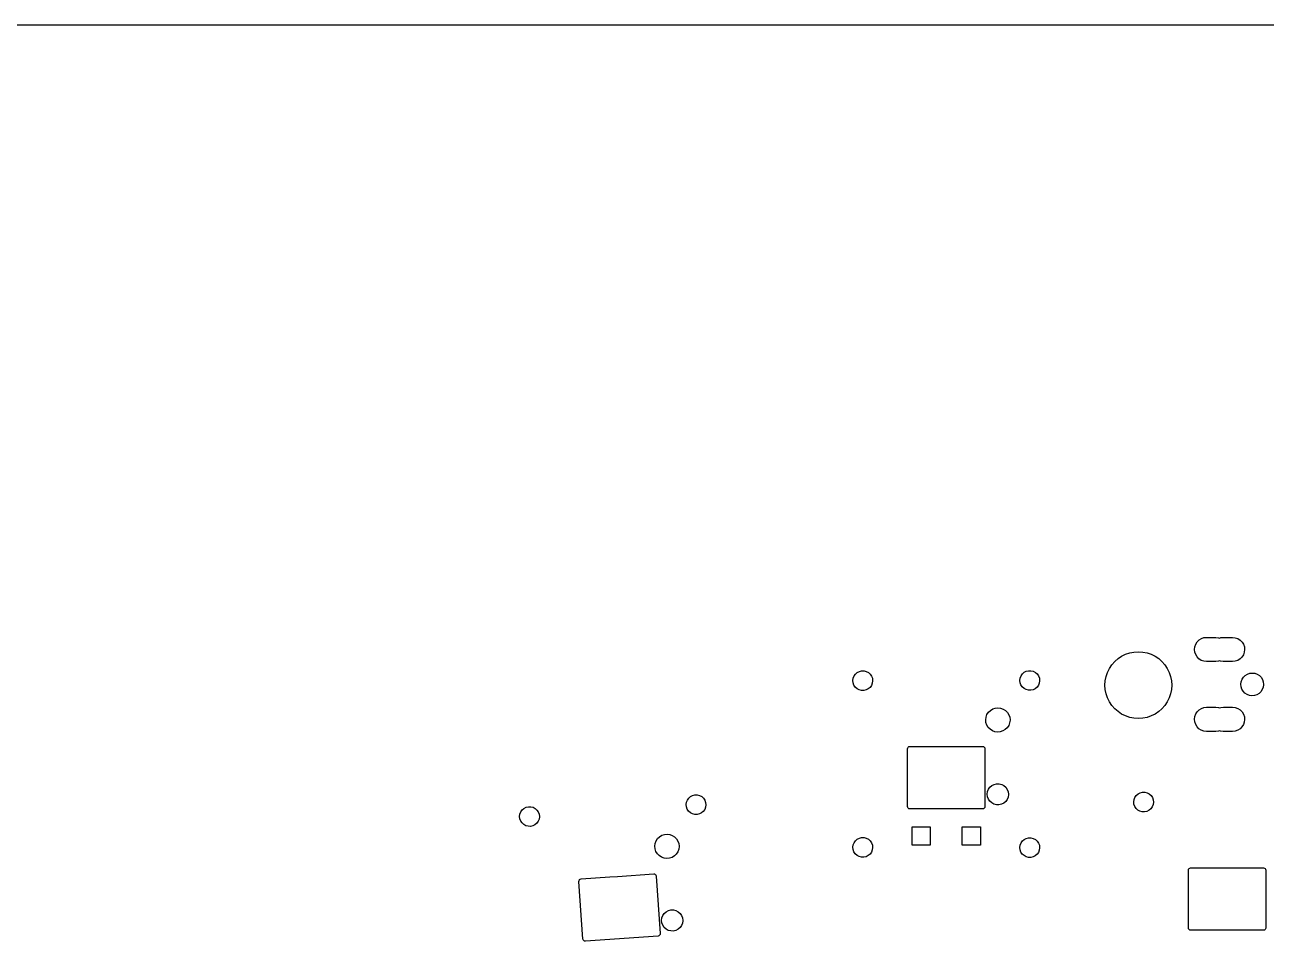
# Model space of a CAD drawing. Header units: inches. Extents: x 8 to 357, y -3 to 972.
# Drawn here: x 110.4 to 192.2, y 911.3 to 971.7 of the extents above; entities that cross this region are included whole.
import ezdxf

# ---------------------------------------------------------------- set-up
doc = ezdxf.new("R2010")
doc.units = ezdxf.units.IN
doc.header["$MEASUREMENT"] = 0
doc.layers.get('0').update_dxf_attribs({"color": 1})
doc.layers.add('BLACK', color=7, linetype='Continuous')

msp = doc.modelspace()

# ---------------------------------------------------------------- linework, layer by layer
at = {"linetype": 'Continuous'}
msp.add_line((36.348, 971.7), (356.542, 971.7), dxfattribs=at)
at = {"layer": 'BLACK', "linetype": 'Continuous'}
for p, q in [((187.469, 930.547), (187.491, 930.724)), ((187.491, 930.724), (187.55, 930.892)), ((187.55, 930.892), (187.646, 931.042)), ((187.646, 931.042), (187.772, 931.168)), ((187.772, 931.168), (187.924, 931.263)), ((187.924, 931.263), (188.092, 931.321)), ((188.092, 931.321), (188.269, 931.341)), ((188.269, 931.341), (188.869, 931.341)), ((188.869, 931.341), (188.881, 931.341)), ((188.881, 931.341), (189.057, 931.319)), ((189.057, 931.319), (189.12, 931.296)), ((189.12, 931.296), (189.192, 931.321)), ((189.192, 931.321), (189.369, 931.341)), ((189.369, 931.341), (189.969, 931.341)), ((189.969, 931.341), (189.981, 931.341)), ((189.981, 931.341), (190.157, 931.319)), ((190.157, 931.319), (190.325, 931.258)), ((190.325, 931.258), (190.475, 931.161)), ((190.475, 931.161), (190.6, 931.034)), ((190.6, 931.034), (190.693, 930.882)), ((190.693, 930.882), (190.751, 930.713)), ((190.751, 930.713), (190.769, 930.536)), ((182.214, 929.747), (182.43, 929.937)), ((182.43, 929.937), (182.669, 930.096)), ((182.669, 930.096), (182.927, 930.224)), ((182.927, 930.224), (183.2, 930.316)), ((183.2, 930.316), (183.482, 930.372)), ((183.482, 930.372), (183.769, 930.391)), ((183.769, 930.391), (184.057, 930.372)), ((184.057, 930.372), (184.339, 930.316)), ((184.339, 930.316), (184.611, 930.224)), ((184.611, 930.224), (184.869, 930.096)), ((184.869, 930.096), (185.109, 929.937)), ((185.109, 929.937), (185.325, 929.747)), ((187.488, 930.369), (187.469, 930.547)), ((187.546, 930.201), (187.488, 930.369)), ((187.639, 930.049), (187.546, 930.201)), ((187.764, 929.921), (187.639, 930.049)), ((187.914, 929.825), (187.764, 929.921)), ((188.081, 929.764), (187.914, 929.825)), ((190.315, 929.82), (190.147, 929.761)), ((190.466, 929.914), (190.315, 929.82)), ((190.593, 930.04), (190.466, 929.914)), ((190.688, 930.191), (190.593, 930.04)), ((190.748, 930.359), (190.688, 930.191)), ((190.769, 930.536), (190.748, 930.359)), ((165.131, 928.922), (165.249, 929.024)), ((165.249, 929.024), (165.388, 929.096)), ((165.388, 929.096), (165.54, 929.133)), ((165.54, 929.133), (165.696, 929.132)), ((165.696, 929.132), (165.847, 929.094)), ((165.847, 929.094), (165.985, 929.021)), ((165.985, 929.021), (166.102, 928.917)), ((176.131, 928.934), (176.249, 929.037)), ((176.249, 929.037), (176.388, 929.108)), ((176.388, 929.108), (176.54, 929.145)), ((176.54, 929.145), (176.696, 929.144)), ((176.696, 929.144), (176.847, 929.106)), ((176.847, 929.106), (176.985, 929.033)), ((176.985, 929.033), (177.102, 928.929)), ((181.644, 928.761), (181.737, 929.033)), ((181.737, 929.033), (181.864, 929.291)), ((181.864, 929.291), (182.024, 929.53)), ((182.024, 929.53), (182.214, 929.747)), ((185.325, 929.747), (185.515, 929.53)), ((185.515, 929.53), (185.675, 929.291)), ((185.675, 929.291), (185.802, 929.033)), ((185.802, 929.033), (185.894, 928.761)), ((188.258, 929.741), (188.081, 929.764)), ((188.269, 929.741), (188.258, 929.741)), ((188.869, 929.741), (188.269, 929.741)), ((189.047, 929.761), (188.869, 929.741)), ((189.119, 929.786), (189.047, 929.761)), ((189.181, 929.764), (189.119, 929.786)), ((189.358, 929.741), (189.181, 929.764)), ((189.369, 929.741), (189.358, 929.741)), ((189.969, 929.741), (189.369, 929.741)), ((190.147, 929.761), (189.969, 929.741)), ((191.108, 928.974), (191.275, 928.991)), ((191.275, 928.991), (191.441, 928.971)), ((164.964, 928.494), (164.985, 928.649)), ((164.982, 928.338), (164.964, 928.494)), ((165.035, 928.192), (164.982, 928.338)), ((164.985, 928.649), (165.042, 928.794)), ((165.122, 928.062), (165.035, 928.192)), ((165.042, 928.794), (165.131, 928.922)), ((166.184, 928.174), (166.093, 928.047)), ((166.102, 928.917), (166.19, 928.788)), ((166.242, 928.319), (166.184, 928.174)), ((166.19, 928.788), (166.246, 928.642)), ((166.264, 928.473), (166.242, 928.319)), ((166.246, 928.642), (166.264, 928.487)), ((166.264, 928.487), (166.264, 928.473)), ((175.964, 928.506), (175.985, 928.661)), ((175.982, 928.351), (175.964, 928.506)), ((176.035, 928.204), (175.982, 928.351)), ((175.985, 928.661), (176.042, 928.806)), ((176.122, 928.075), (176.035, 928.204)), ((176.042, 928.806), (176.131, 928.934)), ((177.184, 928.186), (177.093, 928.059)), ((177.102, 928.929), (177.19, 928.8)), ((177.242, 928.331), (177.184, 928.186)), ((177.19, 928.8), (177.246, 928.654)), ((177.264, 928.486), (177.242, 928.331)), ((177.246, 928.654), (177.264, 928.499)), ((177.264, 928.499), (177.264, 928.486)), ((181.569, 928.191), (181.588, 928.478)), ((181.588, 927.904), (181.569, 928.191)), ((181.588, 928.478), (181.644, 928.761)), ((185.894, 928.761), (185.951, 928.478)), ((185.951, 928.478), (185.969, 928.191)), ((185.969, 928.191), (185.951, 927.904)), ((190.519, 928.252), (190.54, 928.418)), ((190.536, 928.085), (190.519, 928.252)), ((190.54, 928.418), (190.598, 928.575)), ((190.598, 928.575), (190.688, 928.715)), ((190.688, 928.715), (190.808, 928.832)), ((190.808, 928.832), (190.95, 928.92)), ((190.95, 928.92), (191.108, 928.974)), ((191.441, 928.971), (191.598, 928.915)), ((191.598, 928.915), (191.739, 928.826)), ((191.739, 928.826), (191.857, 928.707)), ((191.857, 928.707), (191.946, 928.565)), ((191.946, 928.565), (192.001, 928.407)), ((192.019, 928.22), (191.996, 928.055)), ((192.001, 928.407), (192.019, 928.241)), ((192.019, 928.241), (192.019, 928.22)), ((165.238, 927.957), (165.122, 928.062)), ((165.375, 927.883), (165.238, 927.957)), ((165.526, 927.843), (165.375, 927.883)), ((165.682, 927.84), (165.526, 927.843)), ((165.835, 927.875), (165.682, 927.84)), ((165.974, 927.945), (165.835, 927.875)), ((166.093, 928.047), (165.974, 927.945)), ((176.238, 927.969), (176.122, 928.075)), ((176.375, 927.895), (176.238, 927.969)), ((176.526, 927.855), (176.375, 927.895)), ((176.682, 927.853), (176.526, 927.855)), ((176.835, 927.888), (176.682, 927.853)), ((176.974, 927.958), (176.835, 927.888)), ((177.093, 928.059), (176.974, 927.958)), ((181.644, 927.622), (181.588, 927.904)), ((181.737, 927.349), (181.644, 927.622)), ((181.864, 927.091), (181.737, 927.349)), ((185.802, 927.349), (185.675, 927.091)), ((185.894, 927.622), (185.802, 927.349)), ((185.951, 927.904), (185.894, 927.622)), ((190.589, 927.927), (190.536, 928.085)), ((190.675, 927.784), (190.589, 927.927)), ((190.791, 927.663), (190.675, 927.784)), ((190.931, 927.572), (190.791, 927.663)), ((191.088, 927.513), (190.931, 927.572)), ((191.254, 927.491), (191.088, 927.513)), ((191.42, 927.507), (191.254, 927.491)), ((191.579, 927.558), (191.42, 927.507)), ((191.723, 927.644), (191.579, 927.558)), ((191.844, 927.759), (191.723, 927.644)), ((191.936, 927.898), (191.844, 927.759)), ((191.996, 928.055), (191.936, 927.898)), ((173.894, 926.405), (174.022, 926.53)), ((174.022, 926.53), (174.174, 926.623)), ((174.174, 926.623), (174.343, 926.681)), ((174.343, 926.681), (174.52, 926.699)), ((174.52, 926.699), (174.697, 926.678)), ((174.697, 926.678), (174.865, 926.618)), ((174.865, 926.618), (175.016, 926.523)), ((182.024, 926.852), (181.864, 927.091)), ((182.214, 926.636), (182.024, 926.852)), ((182.43, 926.446), (182.214, 926.636)), ((185.325, 926.636), (185.109, 926.446)), ((185.515, 926.852), (185.325, 926.636)), ((185.675, 927.091), (185.515, 926.852)), ((187.646, 926.442), (187.772, 926.568)), ((187.772, 926.568), (187.924, 926.663)), ((187.924, 926.663), (188.092, 926.721)), ((188.092, 926.721), (188.269, 926.741)), ((188.269, 926.741), (188.869, 926.741)), ((188.869, 926.741), (188.881, 926.741)), ((188.881, 926.741), (189.057, 926.719)), ((189.057, 926.719), (189.12, 926.696)), ((189.12, 926.696), (189.192, 926.721)), ((189.192, 926.721), (189.369, 926.741)), ((189.369, 926.741), (189.969, 926.741)), ((189.969, 926.741), (189.981, 926.741)), ((189.981, 926.741), (190.157, 926.719)), ((190.157, 926.719), (190.325, 926.658)), ((190.325, 926.658), (190.475, 926.561)), ((190.475, 926.561), (190.6, 926.434)), ((173.715, 925.91), (173.737, 926.087)), ((173.732, 925.733), (173.715, 925.91)), ((173.788, 925.564), (173.732, 925.733)), ((173.737, 926.087), (173.798, 926.255)), ((173.798, 926.255), (173.894, 926.405)), ((175.016, 926.523), (175.141, 926.396)), ((175.141, 926.396), (175.236, 926.245)), ((175.236, 926.245), (175.295, 926.076)), ((175.314, 925.877), (175.289, 925.7)), ((175.295, 926.076), (175.314, 925.899)), ((175.314, 925.899), (175.314, 925.877)), ((182.669, 926.286), (182.43, 926.446)), ((182.927, 926.159), (182.669, 926.286)), ((183.2, 926.066), (182.927, 926.159)), ((183.482, 926.01), (183.2, 926.066)), ((183.769, 925.991), (183.482, 926.01)), ((184.057, 926.01), (183.769, 925.991)), ((184.339, 926.066), (184.057, 926.01)), ((184.611, 926.159), (184.339, 926.066)), ((184.869, 926.286), (184.611, 926.159)), ((185.109, 926.446), (184.869, 926.286)), ((187.469, 925.947), (187.491, 926.124)), ((187.488, 925.769), (187.469, 925.947)), ((187.546, 925.601), (187.488, 925.769)), ((187.491, 926.124), (187.55, 926.292)), ((187.55, 926.292), (187.646, 926.442)), ((190.6, 926.434), (190.693, 926.282)), ((190.748, 925.759), (190.688, 925.591)), ((190.693, 926.282), (190.751, 926.113)), ((190.769, 925.936), (190.748, 925.759)), ((190.751, 926.113), (190.769, 925.936)), ((173.881, 925.411), (173.788, 925.564)), ((174.005, 925.283), (173.881, 925.411)), ((174.154, 925.185), (174.005, 925.283)), ((174.321, 925.123), (174.154, 925.185)), ((174.498, 925.099), (174.321, 925.123)), ((174.675, 925.116), (174.498, 925.099)), ((174.845, 925.171), (174.675, 925.116)), ((174.998, 925.262), (174.845, 925.171)), ((175.127, 925.385), (174.998, 925.262)), ((175.226, 925.534), (175.127, 925.385)), ((175.289, 925.7), (175.226, 925.534)), ((187.639, 925.449), (187.546, 925.601)), ((187.764, 925.321), (187.639, 925.449)), ((187.914, 925.225), (187.764, 925.321)), ((188.081, 925.164), (187.914, 925.225)), ((188.258, 925.141), (188.081, 925.164)), ((188.269, 925.141), (188.258, 925.141)), ((188.869, 925.141), (188.269, 925.141)), ((189.047, 925.161), (188.869, 925.141)), ((189.119, 925.186), (189.047, 925.161)), ((189.181, 925.164), (189.119, 925.186)), ((189.358, 925.141), (189.181, 925.164)), ((189.369, 925.141), (189.358, 925.141)), ((189.969, 925.141), (189.369, 925.141)), ((190.147, 925.161), (189.969, 925.141)), ((190.315, 925.22), (190.147, 925.161)), ((190.466, 925.314), (190.315, 925.22)), ((190.593, 925.44), (190.466, 925.314)), ((190.688, 925.591), (190.593, 925.44)), ((168.576, 924.056), (168.608, 924.105)), ((168.608, 924.105), (168.657, 924.138)), ((168.657, 924.138), (168.714, 924.149)), ((168.714, 924.149), (173.514, 924.149)), ((173.514, 924.149), (173.572, 924.138)), ((173.572, 924.138), (173.621, 924.105)), ((173.621, 924.105), (173.653, 924.056)), ((168.564, 923.999), (168.576, 924.056)), ((168.564, 920.187), (168.564, 923.999)), ((173.653, 924.056), (173.664, 923.999)), ((173.664, 923.999), (173.664, 920.187)), ((174.121, 921.578), (174.27, 921.655)), ((174.27, 921.655), (174.434, 921.695)), ((174.434, 921.695), (174.602, 921.694)), ((174.602, 921.694), (174.765, 921.653)), ((174.765, 921.653), (174.914, 921.574)), ((154.148, 920.749), (154.266, 920.852)), ((154.266, 920.852), (154.405, 920.923)), ((154.405, 920.923), (154.557, 920.96)), ((154.557, 920.96), (154.713, 920.959)), ((154.713, 920.959), (154.864, 920.921)), ((154.864, 920.921), (155.002, 920.848)), ((155.002, 920.848), (155.119, 920.744)), ((173.814, 921.007), (173.836, 921.173)), ((173.833, 920.839), (173.814, 921.007)), ((173.891, 920.681), (173.833, 920.839)), ((173.836, 921.173), (173.898, 921.33)), ((173.898, 921.33), (173.994, 921.468)), ((173.994, 921.468), (174.121, 921.578)), ((174.914, 921.574), (175.04, 921.462)), ((175.04, 921.462), (175.135, 921.324)), ((175.191, 920.818), (175.128, 920.662)), ((175.135, 921.324), (175.194, 921.166)), ((175.214, 920.985), (175.191, 920.818)), ((175.194, 921.166), (175.214, 920.999)), ((175.214, 920.999), (175.214, 920.985)), ((183.542, 920.794), (183.631, 920.922)), ((183.631, 920.922), (183.749, 921.025)), ((183.749, 921.025), (183.888, 921.096)), ((183.888, 921.096), (184.04, 921.133)), ((184.04, 921.133), (184.196, 921.132)), ((184.196, 921.132), (184.347, 921.094)), ((184.347, 921.094), (184.485, 921.021)), ((184.485, 921.021), (184.602, 920.917)), ((184.602, 920.917), (184.69, 920.788)), ((143.176, 919.969), (143.294, 920.072)), ((143.294, 920.072), (143.432, 920.144)), ((143.432, 920.144), (143.584, 920.18)), ((143.584, 920.18), (143.74, 920.179)), ((143.74, 920.179), (143.892, 920.141)), ((143.892, 920.141), (144.03, 920.068)), ((144.03, 920.068), (144.146, 919.964)), ((153.981, 920.321), (154.002, 920.476)), ((153.998, 920.166), (153.981, 920.321)), ((154.052, 920.019), (153.998, 920.166)), ((154.002, 920.476), (154.058, 920.621)), ((154.139, 919.889), (154.052, 920.019)), ((154.058, 920.621), (154.148, 920.749)), ((155.201, 920.001), (155.11, 919.874)), ((155.119, 920.744), (155.207, 920.615)), ((155.259, 920.146), (155.201, 920.001)), ((155.207, 920.615), (155.262, 920.469)), ((155.281, 920.3), (155.259, 920.146)), ((155.262, 920.469), (155.281, 920.314)), ((155.281, 920.314), (155.281, 920.3)), ((168.576, 920.129), (168.564, 920.187)), ((168.608, 920.081), (168.576, 920.129)), ((168.657, 920.048), (168.608, 920.081)), ((168.714, 920.037), (168.657, 920.048)), ((173.514, 920.037), (168.714, 920.037)), ((173.572, 920.048), (173.514, 920.037)), ((173.621, 920.081), (173.572, 920.048)), ((173.653, 920.129), (173.621, 920.081)), ((173.664, 920.187), (173.653, 920.129)), ((173.985, 920.542), (173.891, 920.681)), ((174.109, 920.429), (173.985, 920.542)), ((174.257, 920.348), (174.109, 920.429)), ((174.419, 920.306), (174.257, 920.348)), ((174.588, 920.303), (174.419, 920.306)), ((174.752, 920.341), (174.588, 920.303)), ((174.902, 920.416), (174.752, 920.341)), ((175.03, 920.525), (174.902, 920.416)), ((175.128, 920.662), (175.03, 920.525)), ((183.464, 920.494), (183.485, 920.649)), ((183.482, 920.338), (183.464, 920.494)), ((183.535, 920.192), (183.482, 920.338)), ((183.485, 920.649), (183.542, 920.794)), ((183.622, 920.062), (183.535, 920.192)), ((183.738, 919.957), (183.622, 920.062)), ((184.593, 920.047), (184.474, 919.946)), ((184.684, 920.174), (184.593, 920.047)), ((184.742, 920.319), (184.684, 920.174)), ((184.69, 920.788), (184.746, 920.642)), ((184.764, 920.473), (184.742, 920.319)), ((184.746, 920.642), (184.764, 920.487)), ((184.764, 920.487), (184.764, 920.473)), ((143.009, 919.541), (143.029, 919.696)), ((143.026, 919.386), (143.009, 919.541)), ((143.08, 919.239), (143.026, 919.386)), ((143.029, 919.696), (143.086, 919.842)), ((143.167, 919.11), (143.08, 919.239)), ((143.086, 919.842), (143.176, 919.969)), ((144.228, 919.221), (144.137, 919.094)), ((144.146, 919.964), (144.235, 919.836)), ((144.287, 919.366), (144.228, 919.221)), ((144.235, 919.836), (144.29, 919.69)), ((144.309, 919.521), (144.287, 919.366)), ((144.29, 919.69), (144.309, 919.534)), ((144.309, 919.534), (144.309, 919.521)), ((154.255, 919.784), (154.139, 919.889)), ((154.392, 919.71), (154.255, 919.784)), ((154.543, 919.67), (154.392, 919.71)), ((154.699, 919.668), (154.543, 919.67)), ((154.851, 919.703), (154.699, 919.668)), ((154.991, 919.773), (154.851, 919.703)), ((155.11, 919.874), (154.991, 919.773)), ((183.875, 919.883), (183.738, 919.957)), ((184.026, 919.843), (183.875, 919.883)), ((184.182, 919.84), (184.026, 919.843)), ((184.335, 919.875), (184.182, 919.84)), ((184.474, 919.946), (184.335, 919.875)), ((143.282, 919.005), (143.167, 919.11)), ((143.42, 918.93), (143.282, 919.005)), ((143.571, 918.89), (143.42, 918.93)), ((143.727, 918.888), (143.571, 918.89)), ((143.879, 918.923), (143.727, 918.888)), ((144.019, 918.993), (143.879, 918.923)), ((144.137, 919.094), (144.019, 918.993)), ((152.377, 918.298), (152.546, 918.355)), ((152.546, 918.355), (152.723, 918.374)), ((152.723, 918.374), (152.9, 918.353)), ((152.9, 918.353), (153.068, 918.293)), ((168.864, 917.649), (168.864, 918.849)), ((168.864, 918.849), (170.064, 918.849)), ((170.064, 918.849), (170.064, 917.649)), ((172.164, 917.649), (172.164, 918.849)), ((172.164, 918.849), (173.364, 918.849)), ((173.364, 918.849), (173.364, 917.649)), ((151.918, 917.585), (151.94, 917.762)), ((151.935, 917.408), (151.918, 917.585)), ((151.94, 917.762), (152.001, 917.93)), ((152.001, 917.93), (152.098, 918.08)), ((152.098, 918.08), (152.225, 918.204)), ((152.225, 918.204), (152.377, 918.298)), ((153.068, 918.293), (153.219, 918.197)), ((153.219, 918.197), (153.345, 918.071)), ((153.345, 918.071), (153.439, 917.92)), ((153.439, 917.92), (153.498, 917.751)), ((153.517, 917.552), (153.493, 917.375)), ((153.498, 917.751), (153.518, 917.574)), ((153.518, 917.574), (153.517, 917.552)), ((164.964, 917.506), (164.985, 917.661)), ((164.985, 917.661), (165.042, 917.806)), ((165.042, 917.806), (165.131, 917.934)), ((165.131, 917.934), (165.249, 918.037)), ((165.249, 918.037), (165.388, 918.108)), ((165.388, 918.108), (165.54, 918.145)), ((165.54, 918.145), (165.696, 918.144)), ((165.696, 918.144), (165.847, 918.106)), ((165.847, 918.106), (165.985, 918.033)), ((165.985, 918.033), (166.102, 917.929)), ((166.102, 917.929), (166.19, 917.8)), ((166.19, 917.8), (166.246, 917.654)), ((166.246, 917.654), (166.264, 917.499)), ((170.064, 917.649), (168.864, 917.649)), ((173.364, 917.649), (172.164, 917.649)), ((175.964, 917.494), (175.985, 917.649)), ((175.985, 917.649), (176.042, 917.794)), ((176.042, 917.794), (176.131, 917.922)), ((176.131, 917.922), (176.249, 918.024)), ((176.249, 918.024), (176.388, 918.096)), ((176.388, 918.096), (176.54, 918.133)), ((176.54, 918.133), (176.696, 918.132)), ((176.696, 918.132), (176.847, 918.094)), ((176.847, 918.094), (176.985, 918.021)), ((176.985, 918.021), (177.102, 917.917)), ((177.102, 917.917), (177.19, 917.788)), ((177.19, 917.788), (177.246, 917.642)), ((177.246, 917.642), (177.264, 917.487)), ((151.992, 917.238), (151.935, 917.408)), ((152.084, 917.086), (151.992, 917.238)), ((152.208, 916.958), (152.084, 917.086)), ((152.357, 916.86), (152.208, 916.958)), ((152.524, 916.798), (152.357, 916.86)), ((152.701, 916.774), (152.524, 916.798)), ((152.879, 916.79), (152.701, 916.774)), ((153.048, 916.845), (152.879, 916.79)), ((153.201, 916.937), (153.048, 916.845)), ((153.331, 917.06), (153.201, 916.937)), ((153.429, 917.208), (153.331, 917.06)), ((153.493, 917.375), (153.429, 917.208)), ((164.982, 917.351), (164.964, 917.506)), ((165.035, 917.204), (164.982, 917.351)), ((165.122, 917.075), (165.035, 917.204)), ((165.238, 916.969), (165.122, 917.075)), ((165.375, 916.895), (165.238, 916.969)), ((165.526, 916.855), (165.375, 916.895)), ((165.682, 916.853), (165.526, 916.855)), ((165.835, 916.888), (165.682, 916.853)), ((165.974, 916.958), (165.835, 916.888)), ((166.093, 917.059), (165.974, 916.958)), ((166.184, 917.186), (166.093, 917.059)), ((166.242, 917.331), (166.184, 917.186)), ((166.264, 917.486), (166.242, 917.331)), ((166.264, 917.499), (166.264, 917.486)), ((175.982, 917.338), (175.964, 917.494)), ((176.035, 917.192), (175.982, 917.338)), ((176.122, 917.062), (176.035, 917.192)), ((176.238, 916.957), (176.122, 917.062)), ((176.375, 916.883), (176.238, 916.957)), ((176.526, 916.843), (176.375, 916.883)), ((176.682, 916.84), (176.526, 916.843)), ((176.835, 916.875), (176.682, 916.84)), ((176.974, 916.945), (176.835, 916.875)), ((177.093, 917.047), (176.974, 916.945)), ((177.184, 917.174), (177.093, 917.047)), ((177.242, 917.319), (177.184, 917.174)), ((177.264, 917.473), (177.242, 917.319)), ((177.264, 917.487), (177.264, 917.473)), ((187.064, 915.999), (187.076, 916.056)), ((187.064, 912.187), (187.064, 915.999)), ((187.076, 916.056), (187.108, 916.105)), ((187.108, 916.105), (187.157, 916.138)), ((187.157, 916.138), (187.214, 916.149)), ((187.214, 916.149), (192.014, 916.149)), ((192.014, 916.149), (192.072, 916.138)), ((192.072, 916.138), (192.12, 916.105)), ((192.12, 916.105), (192.153, 916.056)), ((192.153, 916.056), (192.164, 915.999)), ((192.164, 915.999), (192.164, 912.187)), ((146.915, 915.263), (146.922, 915.321)), ((146.916, 915.251), (146.915, 915.263)), ((146.915, 915.263), (146.915, 915.263)), ((147.181, 911.46), (146.916, 915.251)), ((146.916, 915.251), (146.916, 915.251)), ((146.916, 915.251), (146.916, 915.251)), ((146.922, 915.321), (146.951, 915.372)), ((146.951, 915.372), (146.954, 915.375)), ((146.954, 915.375), (146.997, 915.408)), ((146.997, 915.408), (147.054, 915.423)), ((147.054, 915.423), (148.949, 915.556)), ((147.054, 915.423), (147.054, 915.423)), ((148.949, 915.556), (149.448, 915.591)), ((148.949, 915.556), (148.949, 915.556)), ((149.448, 915.591), (151.842, 915.758)), ((151.842, 915.758), (151.9, 915.751)), ((151.9, 915.751), (151.951, 915.722)), ((151.951, 915.722), (151.987, 915.676)), ((151.987, 915.676), (152.001, 915.625)), ((152.001, 915.625), (152.002, 915.619)), ((152.002, 915.619), (152.003, 915.607)), ((152.003, 915.607), (152.003, 915.607)), ((152.003, 915.607), (152.267, 911.828)), ((152.36, 912.693), (152.382, 912.86)), ((152.378, 912.526), (152.36, 912.693)), ((152.382, 912.86), (152.443, 913.017)), ((152.443, 913.017), (152.539, 913.154)), ((152.539, 913.154), (152.666, 913.265)), ((152.666, 913.265), (152.816, 913.342)), ((152.816, 913.342), (152.979, 913.381)), ((152.979, 913.381), (153.147, 913.38)), ((153.147, 913.38), (153.31, 913.339)), ((153.31, 913.339), (153.459, 913.261)), ((153.459, 913.261), (153.585, 913.149)), ((153.585, 913.149), (153.68, 913.01)), ((153.68, 913.01), (153.739, 912.853)), ((153.759, 912.671), (153.736, 912.505)), ((153.739, 912.853), (153.76, 912.686)), ((153.76, 912.686), (153.759, 912.671)), ((152.268, 911.816), (152.261, 911.758)), ((152.267, 911.828), (152.267, 911.828)), ((152.267, 911.828), (152.267, 911.828)), ((152.267, 911.828), (152.268, 911.816)), ((152.436, 912.368), (152.378, 912.526)), ((152.53, 912.228), (152.436, 912.368)), ((152.654, 912.115), (152.53, 912.228)), ((152.802, 912.035), (152.654, 912.115)), ((152.965, 911.992), (152.802, 912.035)), ((153.133, 911.99), (152.965, 911.992)), ((153.297, 912.027), (153.133, 911.99)), ((153.447, 912.103), (153.297, 912.027)), ((153.575, 912.212), (153.447, 912.103)), ((153.673, 912.349), (153.575, 912.212)), ((153.736, 912.505), (153.673, 912.349)), ((187.076, 912.129), (187.064, 912.187)), ((187.108, 912.081), (187.076, 912.129)), ((187.157, 912.048), (187.108, 912.081)), ((187.214, 912.037), (187.157, 912.048)), ((192.014, 912.037), (187.214, 912.037)), ((192.072, 912.048), (192.014, 912.037)), ((192.12, 912.081), (192.072, 912.048)), ((192.153, 912.129), (192.12, 912.081)), ((192.164, 912.187), (192.153, 912.129)), ((147.196, 911.404), (147.181, 911.46)), ((147.232, 911.358), (147.196, 911.404)), ((147.266, 911.338), (147.232, 911.358)), ((147.283, 911.329), (147.266, 911.338)), ((147.341, 911.321), (147.283, 911.329)), ((152.129, 911.656), (147.341, 911.321)), ((152.186, 911.671), (152.129, 911.656)), ((152.129, 911.656), (152.129, 911.656)), ((152.232, 911.707), (152.186, 911.671)), ((152.261, 911.758), (152.232, 911.707))]:
    msp.add_line(p, q, dxfattribs=at)

doc.saveas('drawing.dxf')
